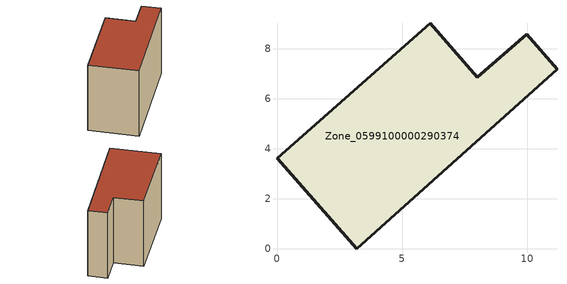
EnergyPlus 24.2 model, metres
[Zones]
Zone_0599100000290374
 floor ground (C_G): 3.18,0 0,3.62 6.13,9.01 8.01,6.85 9.99,8.57 11.2,7.17 z0
 wall outside (C_F): 3.18,0 11.2,7.17 9.99,8.57 8.01,6.85 6.13,9.01 0,3.62 3.18,0 z0:7.15
 roof outside (C_R): 0,3.62 3.18,0 11.2,7.17 9.99,8.57 8.01,6.85 6.13,9.01 z7.15
[BUILDING]
Pand.0599100000290374: North Axis=0; Terrain=City; Loads Convergence Tolerance Value=0.04; Temperature Convergence Tolerance Value=0.4; Solar Distribution=FullExterior; Maximum Number of Warmup Days=25; Minimum Number of Warmup Days=1
[Site:Location]
Rotterdam.The.Hague.AP_ZH_NLD Design_Conditions: Latitude=51.96; Longitude=4.45; Time Zone=1; Elevation=-4.5
[SITE:GROUNDTEMPERATURE:BUILDINGSURFACE]
18, 18, 18, 18, 18, 18, 18, 18, 18, 18, 18, 18
[MATERIAL] Thermal Absorptance=0.9; Solar Absorptance=0.7; Visible Absorptance=0.7
Name | Roughness | Thickness | Conductivity | Density | Specific Heat
G.TI.1946 | MediumSmooth | 0.15 | 1 | 540 | 1210
F.TI.1946 | Rough | 0.3 | 0.857143 | 1920 | 840
R.TI.1946 | MediumRough | 0.2 | 0.1 | 1500 | 1000
[CONSTRUCTION]
C_G: G.TI.1946
C_F: F.TI.1946
C_R: R.TI.1946
[ZONE]
Zone_0599100000290374: Type=1; Multiplier=1; Ceiling Height=Autocalculate; Volume=Autocalculate; Floor Area=autocalculate; Part of Total Floor Area=Yes
[ZONEINFILTRATION:DESIGNFLOWRATE]
Infil_Zone_0599100000290374: Zone or ZoneList or Space or SpaceList=Zone_0599100000290374; Schedule=AlwaysOn; Design Flow Rate Calculation Method=Flow/Area; Flow Rate per Floor Area=0.003; Constant Term Coefficient=1; Temperature Term Coefficient=0; Velocity Term Coefficient=0; Velocity Squared Term Coefficient=0
[HVACTEMPLATE:ZONE:IDEALLOADSAIRSYSTEM]
Zone_0599100000290374: Maximum Heating Supply Air Temperature=50; Minimum Cooling Supply Air Temperature=13; Maximum Heating Supply Air Humidity Ratio=0.0156; Minimum Cooling Supply Air Humidity Ratio=0.0077; Heating Limit=NoLimit; Cooling Limit=NoLimit; Dehumidification Control Type=ConstantSensibleHeatRatio; Cooling Sensible Heat Ratio=0.7; Dehumidification Setpoint=60; Humidification Control Type=None; Humidification Setpoint=30; Outdoor Air Method=None; Outdoor Air Flow Rate per Person=0.00944; Outdoor Air Flow Rate per Zone Floor Area=0; Outdoor Air Flow Rate per Zone=0; Demand Controlled Ventilation Type=None; Outdoor Air Economizer Type=NoEconomizer; Heat Recovery Type=None; Sensible Heat Recovery Effectiveness=0.7; Latent Heat Recovery Effectiveness=0.65
[ZONECONTROL:THERMOSTAT]
ThermostatControl_Zone_0599100000290374: Zone or ZoneList=Zone_0599100000290374; Control Type Schedule=DualSetpointControlType; Control 1=Thermostat_Zone_0599100000290374; Temperature Difference Between Cutout And Setpoint=0
[THERMOSTATSETPOINT:DUALSETPOINT]
Thermostat_Zone_0599100000290374: Heating Setpoint Temperature Schedule=HeatingSetpoint_Zone_0599100000290374; Cooling Setpoint Temperature Schedule=CoolingSetpoint_Zone_0599100000290374
[SCHEDULE:COMPACT]
HeatingSetpoint_Zone_0599100000290374: Through: 12/31, For: AllDays, Until: 24:00, 21
CoolingSetpoint_Zone_0599100000290374: Through: 12/31, For: AllDays, Until: 24:00, 24
DualSetpointControlType: Through: 12/31, For: AllDays, Until: 24:00, 4
AlwaysOn: Through: 12/31, For: AllDays, Until: 24:00, 1
